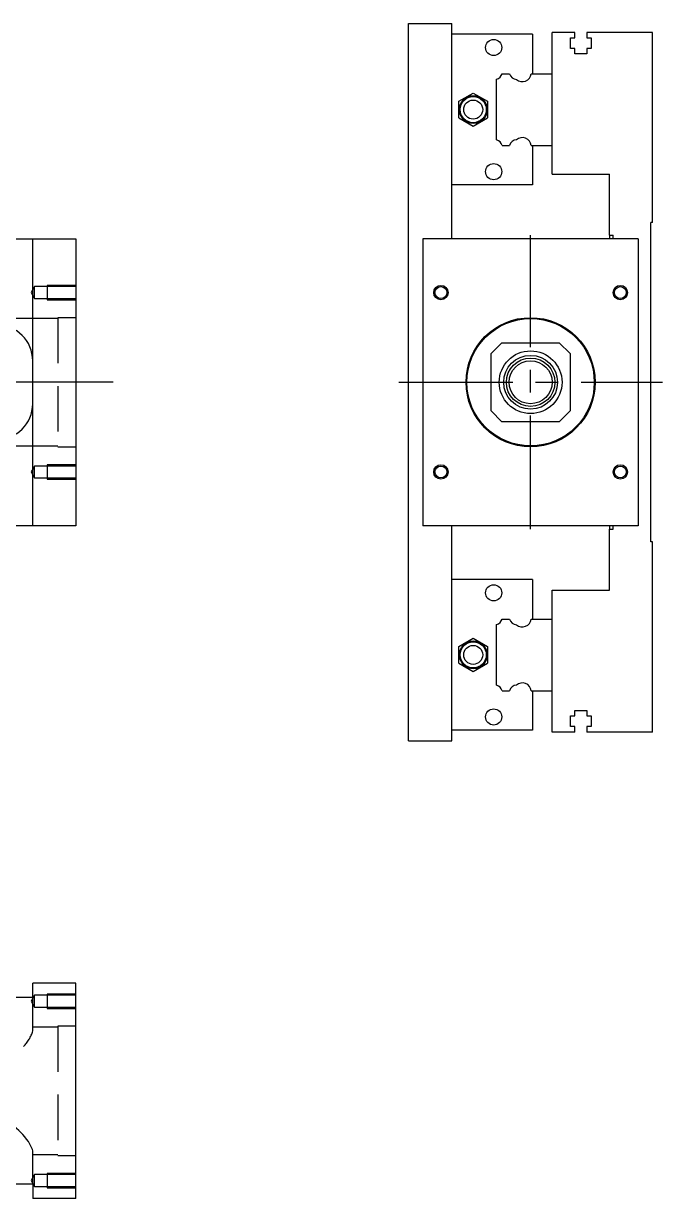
# Model space of a CAD drawing. Extents: x -20 to 981, y -283 to 102.
# Drawn here: x 803.4 to 981.5, y -227.5 to 100 of the extents above; entities that cross this region are included whole.
import ezdxf

# ---------------------------------------------------------------- set-up
doc = ezdxf.new("R2010")
doc.units = 0
doc.linetypes.add('CENTER', pattern=[50.8, 31.75, -6.35, 6.35, -6.35])
doc.linetypes.add('DASHED', pattern=[19.05, 12.7, -6.35])
doc.layers.get('0').update_dxf_attribs({"linetype": 'CONTINUOUS'})
doc.layers.add('CENTER', color=1, linetype='CENTER')

msp = doc.modelspace()

# ---------------------------------------------------------------- linework, layer by layer
at = {"color": 7, "linetype": 'CONTINUOUS'}
for p, q in [((910.75, -100), (910.75, 100)), ((910.75, 100), (922.75, 100)), ((922.75, 40), (922.75, 100)), ((945.25, 97), (922.75, 97)), ((945.25, 97), (945.25, 86)), ((950.75, 86), (950.75, 97.5)), ((957.05, 97.5), (950.75, 97.5)), ((955.9, 96), (957.05, 96)), ((955.9, 93), (955.9, 96)), ((957.05, 96), (957.05, 97.5)), ((960.45, 97.5), (960.45, 96)), ((978.75, 97.5), (960.45, 97.5)), ((960.45, 96), (961.6, 96)), ((961.6, 96), (961.6, 93)), ((978.75, 44.5), (978.75, 97.5)), ((957.05, 93), (955.9, 93)), ((957.05, 91.5), (957.05, 93)), ((960.45, 93), (960.45, 91.5)), ((961.6, 93), (960.45, 93)), ((960.45, 91.5), (957.05, 91.5)), ((936.789608, 86), (938.910392, 86)), ((944.931934, 86), (950.75, 86)), ((950.75, 66), (950.75, 86)), ((950.75, 66), (950.75, 86)), ((935.25, 67.539608), (935.25, 84.460392)), ((924.750002, 78.309401), (928.750002, 80.618802)), ((928.750002, 80.618802), (932.750002, 78.309401)), ((924.750002, 73.690599), (924.750002, 78.309401)), ((932.750002, 78.309401), (932.750002, 73.690599)), ((924.750002, 73.690599), (928.750002, 71.381198)), ((928.750002, 71.381198), (932.750002, 73.690599)), ((936.789608, 66), (938.910392, 66)), ((944.931934, 66), (950.75, 66)), ((945.25, 66), (945.25, 55)), ((950.75, 58), (950.75, 66)), ((950.75, 58), (966.75, 58)), ((966.75, 41), (966.75, 58)), ((945.25, 55), (922.75, 55)), ((978.75, 44.5), (978.25, 44.5)), ((978.25, -44.5), (978.25, 44.5)), ((770, 40), (806, 40)), ((806, -40), (806, 40)), ((806, 40), (818, 40)), ((818, 40), (818, -40)), ((914.75, 40), (914.75, -40)), ((974.75, 40), (914.75, 40)), ((966.75, 41), (967.75, 41)), ((966.75, 41), (966.75, 40)), ((967.75, 40), (967.75, 41)), ((974.75, 40), (974.75, -40)), ((936.75, 11), (933.75, 8)), ((936.75, 11), (952.75, 11)), ((955.75, 8), (952.75, 11)), ((933.75, -8), (933.75, 8)), ((955.75, 8), (955.75, -8)), ((933.75, -8), (936.75, -11)), ((952.75, -11), (955.75, -8)), ((952.75, -11), (936.75, -11)), ((917.85, -24.499994), (917.85, -24.500852)), ((806, -40), (770, -40)), ((818, -40), (806, -40)), ((974.75, -40), (914.75, -40)), ((922.75, -100), (922.75, -40)), ((966.75, -40), (966.75, -41)), ((966.75, -58), (966.75, -41)), ((966.75, -41), (967.75, -41)), ((967.75, -41), (967.75, -40)), ((978.75, -44.5), (978.25, -44.5)), ((978.75, -97.5), (978.75, -44.5)), ((945.25, -55), (922.75, -55)), ((945.25, -55), (945.25, -66)), ((950.75, -66), (950.75, -58)), ((950.75, -58), (966.75, -58)), ((935.25, -84.460392), (935.25, -67.539608)), ((936.789608, -66), (938.910392, -66)), ((944.931934, -66), (950.75, -66)), ((950.75, -86), (950.75, -66)), ((950.75, -86), (950.75, -66)), ((924.750002, -73.690599), (928.750002, -71.381198)), ((928.750002, -71.381198), (932.750002, -73.690599)), ((924.750002, -78.309401), (924.750002, -73.690599)), ((932.750002, -73.690599), (932.750002, -78.309401)), ((924.750002, -78.309401), (928.750002, -80.618802)), ((928.750002, -80.618802), (932.750002, -78.309401)), ((936.789608, -86), (938.910392, -86)), ((944.931934, -86), (950.75, -86)), ((945.25, -86), (945.25, -97)), ((950.75, -97.5), (950.75, -86)), ((957.05, -91.5), (960.45, -91.5)), ((957.05, -93), (957.05, -91.5)), ((960.45, -91.5), (960.45, -93)), ((955.9, -93), (957.05, -93)), ((955.9, -96), (955.9, -93)), ((960.45, -93), (961.6, -93)), ((961.6, -93), (961.6, -96)), ((945.25, -97), (922.75, -97)), ((957.05, -97.5), (950.75, -97.5)), ((957.05, -96), (955.9, -96)), ((957.05, -97.5), (957.05, -96)), ((960.45, -96), (960.45, -97.5)), ((961.6, -96), (960.45, -96)), ((978.75, -97.5), (960.45, -97.5)), ((910.75, -100), (922.75, -100)), ((806, -171.53), (806, -167.53)), ((818, -167.53), (806, -167.53)), ((818, -227.53), (818, -167.53)), ((806, -171.53), (770, -171.53)), ((806, -223.53), (770, -223.53)), ((806, -223.53), (806, -227.53)), ((818, -227.53), (806, -227.53))]:
    msp.add_line(p, q, dxfattribs=at)
at = {"color": 3, "linetype": 'DASHED'}
for p, q in [((806.5, 26.65), (805.547372, 25)), ((806.5, 23.35), (806.5, 26.65)), ((810, 26.65), (806.5, 26.65)), ((810, 26.999994), (810, 23.000006)), ((818, 26.999994), (810, 26.999994)), ((818, 26.65), (810, 26.65)), ((805.547372, 25), (806.5, 23.35)), ((806.5, 23.35), (810, 23.35)), ((810, 23.35), (818, 23.35)), ((810, 23.000006), (818, 23.000006)), ((813, 17.75), (744, 17.75)), ((813, 18), (813, -18)), ((818, 18), (813, 18)), ((744, -17.75), (813, -17.75)), ((813, -18), (818, -18)), ((806.5, -23.35), (805.547372, -25)), ((805.547372, -25), (806.5, -26.65)), ((806.5, -26.65), (806.5, -23.35)), ((810, -23.35), (806.5, -23.35)), ((810, -23.000006), (810, -26.999994)), ((818, -23.000006), (810, -23.000006)), ((818, -23.35), (810, -23.35)), ((806.5, -26.65), (810, -26.65)), ((810, -26.65), (818, -26.65)), ((810, -26.999994), (818, -26.999994)), ((806.5, -170.88), (805.547372, -172.53)), ((805.547372, -172.53), (806.5, -174.18)), ((806, -180.824836), (806, -171.53)), ((806.5, -174.18), (806.5, -170.88)), ((810, -170.88), (806.5, -170.88)), ((810, -170.530006), (810, -174.529994)), ((818, -170.530006), (810, -170.530006)), ((818, -170.88), (810, -170.88)), ((806.5, -174.18), (810, -174.18)), ((810, -174.18), (818, -174.18)), ((810, -174.529994), (818, -174.529994)), ((813, -179.78), (806, -179.78)), ((813, -179.53), (813, -215.53)), ((818, -179.53), (813, -179.53)), ((806, -214.235164), (805.96376, -213.905044)), ((806, -223.53), (806, -214.235164)), ((806, -215.28), (813, -215.28)), ((813, -215.53), (818, -215.53)), ((806.5, -220.88), (805.547372, -222.53)), ((805.547372, -222.53), (806.5, -224.18)), ((806.5, -224.18), (806.5, -220.88)), ((810, -220.88), (806.5, -220.88)), ((810, -220.530006), (810, -224.529994)), ((818, -220.530006), (810, -220.530006)), ((818, -220.88), (810, -220.88)), ((806.5, -224.18), (810, -224.18)), ((810, -224.18), (818, -224.18)), ((810, -224.529994), (818, -224.529994))]:
    msp.add_line(p, q, dxfattribs=at)
at = {"color": 7, "linetype": 'CONTINUOUS'}
for centre, radius in [((934.450002, 93.300001), 2.25), ((928.750002, 76), 3.875), ((928.750002, 76), 3.643013), ((928.750002, 76), 2.65), ((934.450002, 58.699999), 2.25), ((919.75, 25), 1.65), ((969.75, 25), 1.65), ((944.75, 0), 18), ((944.75, 0), 17.75), ((944.75, 0), 8.75), ((944.75, 0), 7.5), ((944.75, 0), 6.75), ((944.75, 0), 6), ((919.75, -25), 1.65), ((969.75, -25), 1.65), ((934.450002, -58.699999), 2.25), ((928.750002, -76), 3.875), ((928.750002, -76), 3.643013), ((928.750002, -76), 2.65), ((934.450002, -93.300001), 2.25)]:
    msp.add_circle(centre, radius, dxfattribs=at)
at = {"color": 3, "linetype": 'CONTINUOUS'}
for centre in [(919.75, 25), (969.75, 25), (919.75, -25), (969.75, -25)]:
    msp.add_circle(centre, 2, dxfattribs=at)
at = {"color": 7, "linetype": 'CONTINUOUS'}
for centre, radius, start, end in [((934.75, 86.5), 2.1, 283.774147, 346.225853), ((940.95, 86.5), 2.1, 193.774147, 266.465409), ((942.45, 86.3), 2.5, 229.323534, 353.107897), ((934.75, 65.5), 2.1, 13.774147, 76.225853), ((940.95, 65.5), 2.1, 93.534591, 166.225853), ((942.45, 65.7), 2.5, 6.892103, 130.676466), ((796, 6), 10, 0, 90), ((796, -6), 10, 270, 0), ((934.75, -65.5), 2.1, 283.774147, 346.225853), ((940.95, -65.5), 2.1, 193.774147, 266.465409), ((942.45, -65.7), 2.5, 229.323534, 353.107897), ((934.75, -86.5), 2.1, 13.774147, 76.225853), ((940.95, -86.5), 2.1, 93.534591, 166.225853), ((942.45, -86.3), 2.5, 6.892103, 130.676466)]:
    msp.add_arc(centre, radius, start, end, dxfattribs=at)
at = {"color": 3, "linetype": 'DASHED'}
for centre, radius, start, end in [((797.487225, -178.649914), 8.786217, 312.59251616, 345.66813465), ((791.593646, -220.148138), 15.667687, 23.48252767, 72.19873987)]:
    msp.add_arc(centre, radius, start, end, dxfattribs=at)
at = {"layer": 'CENTER', "color": 1, "linetype": 'CENTER'}
for p, q in [((944.75, -41), (944.75, 41)), ((828.445, 0), (-20, 0)), ((908, 0), (981.5, 0))]:
    msp.add_line(p, q, dxfattribs=at)

doc.saveas('drawing.dxf')
